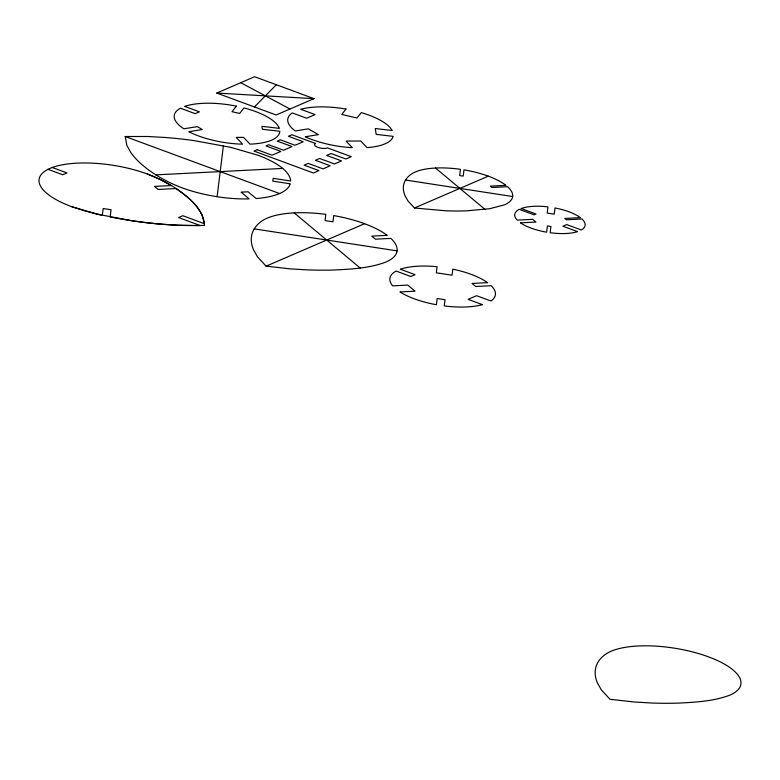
<?xml version="1.0" encoding="UTF-8"?>
<svg xmlns="http://www.w3.org/2000/svg" width="780" height="780" viewBox="0 0 780 780"><rect width="100%" height="100%" fill="white"/><g stroke="black" fill="none" stroke-linecap="round" stroke-linejoin="round"><path stroke-width="1.17" d="M217.103 196.706L223.392 145.724M254.407 106.957L276.354 84.757M216.752 93.054L254.611 76.723L313.999 98.66L276.139 114.982L216.752 93.054L313.999 98.66M266.126 266.156L290.17 268.866L308.061 269.909A171.961 61.064 9 0 0 335.264 269.958C352.355 269.051 369.925 268.164 386.081 261.973A71.194 25.282 9 0 0 390.897 238.387L375.375 239.177L371.728 236.135L387.25 235.345A71.194 25.282 9 0 0 333.723 215.582L332.953 221.812L325.075 220.603L325.835 214.364A71.194 25.282 9 0 0 267.306 218.107C258.794 221.549 251.374 229.349 251.277 238.943A171.961 61.064 9 0 0 253.5 249.756L257.488 256.796L266.126 266.156L364.552 223.714M414.463 207.987L445.916 210.805A128.973 45.796 9 0 0 466.313 210.844L489.655 208.718L504.426 204.857A53.41 18.964 9 0 0 507.546 186.703L491.946 187.493L490.318 186.137L505.927 185.347A53.41 18.964 9 0 0 463.983 169.855L463.193 176.124L459.673 175.578L460.453 169.309A53.43 18.974 9 0 0 415.35 171.951C408.964 174.535 403.406 180.385 403.328 187.58A128.973 45.796 9 0 0 405.005 195.692L407.989 200.967L414.463 207.987L488.29 176.163M155.805 174.866L282.682 168.431M580.349 217.649L564.749 218.439L566.368 219.794L581.958 219.005A35.617 12.646 9 0 1 581.373 230.002L566.68 224.572L562.897 226.21L577.59 231.641A35.617 12.646 9 0 1 550.173 232.723L550.924 226.453L547.404 225.917L546.634 232.177A35.617 12.646 9 0 1 520.455 222.846M520.475 222.846L535.948 222.056L532.691 219.346L517.228 220.126A35.617 12.646 9 0 1 519.285 209.352L534.144 214.832L536.035 214.022L521.216 208.543M487.558 282.662L472.066 283.452L475.712 286.494L491.205 285.704A53.391 18.964 9 0 1 490.932 300.992L476.58 295.698L468.098 299.354L482.45 304.648A53.391 18.964 9 0 1 444.278 305.935L445.039 299.715L437.161 298.506L436.39 304.726A53.391 18.964 9 0 1 399.955 291.954L415.048 291.184L407.764 285.1L392.671 285.87A53.391 18.964 9 0 1 396.123 271.069L410.836 276.51L415.077 274.677L400.354 269.236A53.391 18.964 9 0 1 437.073 266.731L436.312 272.795L452.078 275.223L452.829 269.159A53.391 18.964 9 0 1 487.558 282.662M125.2 136.519L147.713 136.49L165.584 137.504A171.961 61.064 9 0 1 194.551 140.692L231.046 147.42L258.063 155.278A71.194 25.282 9 0 1 290.628 181.009L273.146 178.318L272.795 181.126L290.277 183.817A71.194 25.282 9 0 1 256.152 198.539L248.069 191.792L241.078 192.143L249.151 198.89A71.194 25.282 9 0 1 182.335 187.922C167.339 182.286 153.046 174.418 141.005 163.78A171.961 61.064 9 0 1 130.806 152.509L126.877 145.47L125.2 136.519L279.591 193.537M405.502 180.034L512.665 196.531M254.173 228.871L397.049 250.868M71.565 206.632L97.315 214.188L132.034 220.779A171.873 61.035 9 0 0 159.978 224.065L177.547 225.245L200.216 225.537L178.571 217.542L182.812 215.719L204.457 223.714L201.971 214.714L197.672 207.811A171.873 61.035 9 0 0 187.288 196.95C175.51 186.927 161.733 179.41 147.284 173.989A71.194 25.282 9 0 0 50.037 168.382A71.194 25.282 9 0 0 71.565 206.632L85.147 211.019L102.326 215.339L103.165 208.533L111.043 209.742L110.156 216.986C141.17 222.934 172.809 226.415 204.418 225.391C203.746 208.728 188.487 197.486 176.134 188.536L158.106 189.452L154.469 186.41L171.405 185.552L159.286 179.049L147.284 173.989M52.25 167.495L67.002 172.945L62.761 174.778L48.009 169.328M240.757 82.699L290.004 109.005M435.513 168.031L485.014 209.401M294.187 212.881L360.185 268.027M521.196 208.533A35.617 12.646 9 0 1 547.95 206.866L547.199 213.096L554.229 214.178L554.999 207.958A35.617 12.646 9 0 1 580.31 217.62M595.53 668.606L595.159 672.058A171.961 61.064 9 0 0 597.392 682.88L601.38 689.91L610.009 699.27L634.062 701.981L651.943 703.024A171.961 61.064 9 0 0 679.146 703.072C696.238 702.166 713.817 701.279 729.963 695.087A71.194 25.282 9 0 0 708.435 656.828A71.194 25.282 9 0 0 611.188 651.222C603.779 654.332 597.08 660.445 595.53 668.606M236.379 106.148L232.001 111.677L239.645 113.451L244.023 107.923A53.401 18.964 9 0 1 279.337 128.349L261.904 126.331L262.382 129.256L279.815 131.274A53.401 18.964 9 0 1 249.951 144.144L243.565 137.368L236.223 137.407L242.609 144.183A53.401 18.964 9 0 1 188.848 131.713L202.322 129.538L197.311 126.643L183.826 128.807A53.401 18.964 9 0 1 180.463 108.225L195.185 113.665L199.417 111.832L184.694 106.402A53.401 18.964 9 0 1 236.379 106.148M345.998 109.063L341.738 114.455L357.006 117.994L361.276 112.603A53.401 18.964 9 0 1 392.194 130.494L375.219 128.524L376.174 134.374L393.159 136.344A53.401 18.964 9 0 1 367.01 147.615L360.779 141.014L346.096 141.082L352.326 147.683A53.401 18.964 9 0 1 305.243 136.763L318.377 134.647L308.344 128.846L295.21 130.962A53.401 18.964 9 0 1 292.266 112.934L306.608 118.238L315.091 114.582L300.739 109.278A53.401 18.964 9 0 1 345.998 109.063M257.205 149.711L254.027 151.076L313.414 173.014L318.942 170.625L304.093 165.145L308.178 163.381L323.027 168.87L330.223 165.76L315.373 160.28L319.615 158.457L334.464 163.936L341.503 160.894L326.654 155.415L331.052 153.524L345.901 159.003L351.273 156.682L327.522 147.917A7.117 2.525 9 0 1 317.791 147.352A7.117 2.525 9 0 1 315.647 143.53L291.886 134.755L288.405 136.256L303.254 141.736L295.074 145.265L280.225 139.786L277.192 141.092L292.042 146.572L283.559 150.228L268.72 144.749L265.99 145.918L280.839 151.408L272.054 155.191L257.205 149.711"/></g></svg>
